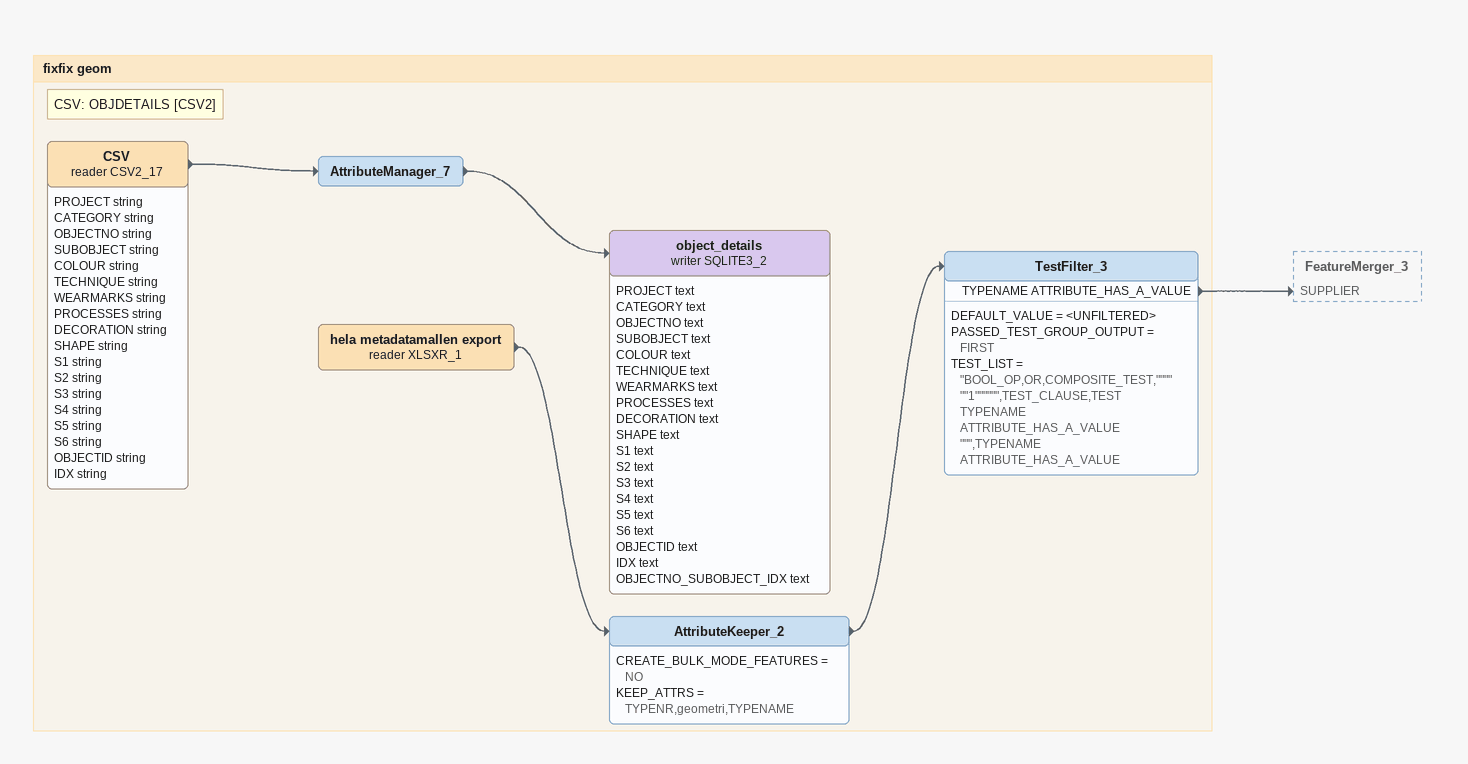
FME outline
Bookmark: fixfix geom
Note: CSV: OBJDETAILS [CSV2]
CSV (reader CSV2_17)
    attributes: PROJECT string, CATEGORY string, OBJECTNO string, SUBOBJECT string, COLOUR string, TECHNIQUE string, WEARMARKS string, PROCESSES string, DECORATION string, SHAPE string, S1 string, S2 string, S3 string, S4 string, S5 string, S6 string, OBJECTID string, IDX string
    -> AttributeManager_7
AttributeManager_7
    -> object_details (writer SQLITE3_2)
object_details (writer SQLITE3_2)
    attributes: PROJECT text, CATEGORY text, OBJECTNO text, SUBOBJECT text, COLOUR text, TECHNIQUE text, WEARMARKS text, PROCESSES text, DECORATION text, SHAPE text, S1 text, S2 text, S3 text, S4 text, S5 text, S6 text, OBJECTID text, IDX text, OBJECTNO_SUBOBJECT_IDX text
hela metadatamallen export (reader XLSXR_1)
    -> AttributeKeeper_2
AttributeKeeper_2
    CREATE_BULK_MODE_FEATURES = NO
    KEEP_ATTRS = TYPENR,geometri,TYPENAME
    -> TestFilter_3
TestFilter_3
    DEFAULT_VALUE = <UNFILTERED>
    PASSED_TEST_GROUP_OUTPUT = FIRST
    TEST_LIST = "BOOL_OP,OR,COMPOSITE_TEST,""""""1"""""",TEST_CLAUSE,TEST TYPENAME ATTRIBUTE_HAS_A_VALUE """,TYPENAME ATTRIBUTE_HAS_A_VALUE
    TYPENAME ATTRIBUTE_HAS_A_VALUE -> FeatureMerger_3 [SUPPLIER]
